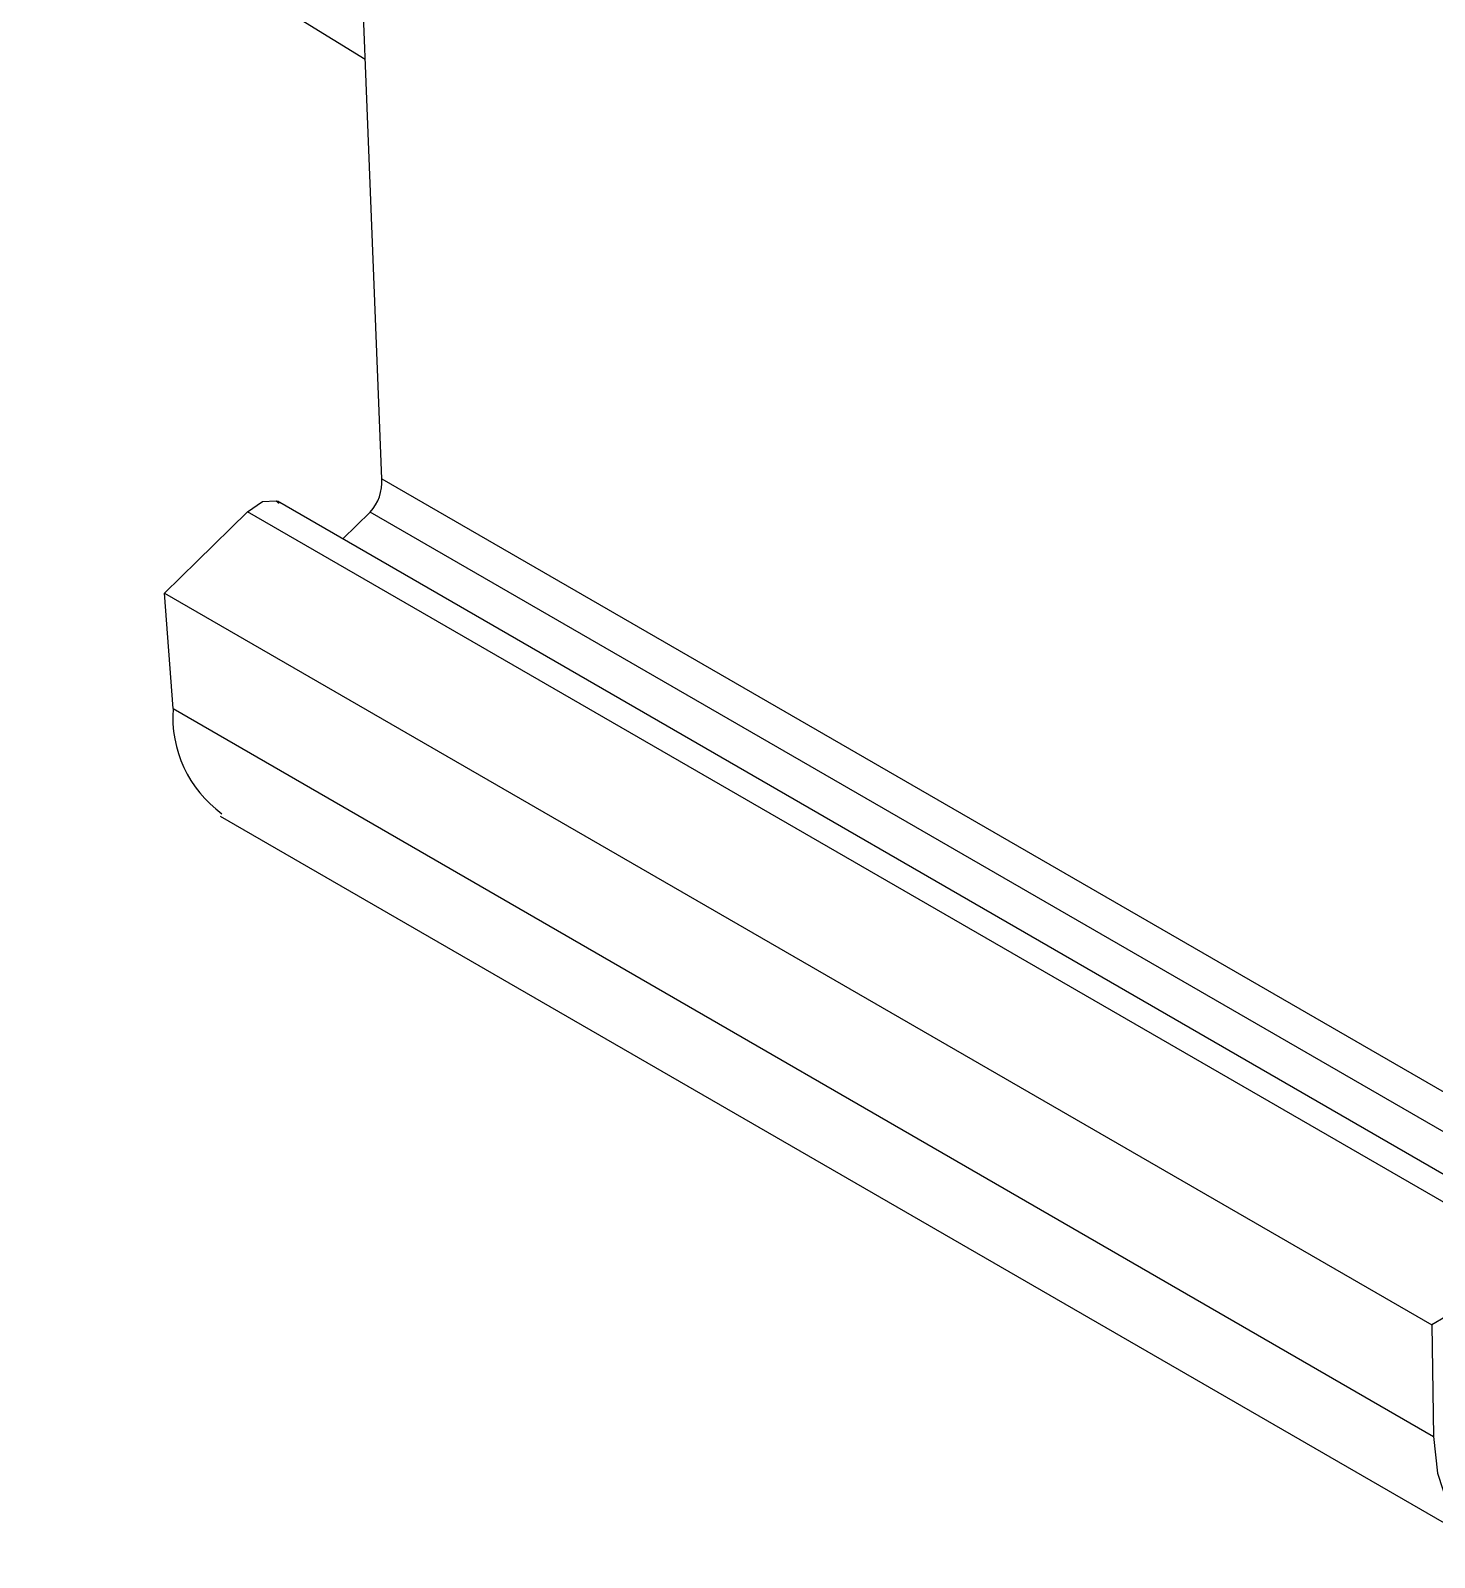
# Model space of a CAD drawing. Extents: x 6 to 134, y 1 to 99.
# Drawn here: x 16.271 to 17.121, y 76.746 to 77.67 of the extents above; entities that cross this region are included whole.
import ezdxf

# ---------------------------------------------------------------- set-up
doc = ezdxf.new("R2010")
doc.units = 0
doc.header["$MEASUREMENT"] = 0
doc.layers.add('OBJECT', color=7, linetype='CONTINUOUS')

msp = doc.modelspace()

# ---------------------------------------------------------------- linework, layer by layer
at = {"layer": 'OBJECT'}
for p, q in [((16.27064, 77.77766), (16.47345, 77.65323)), ((16.48354, 77.399), (17.28693, 76.9352)), ((17.17298, 76.95102), (16.42028, 77.38555)), ((17.16039, 76.94138), (16.40214, 77.37911)), ((16.45992, 77.36266), (16.47647, 77.3788)), ((17.20229, 76.95979), (16.47647, 77.3788)), ((16.35185, 77.32988), (17.1195, 76.88672)), ((16.35696, 77.25985), (16.35185, 77.32988)), ((16.35696, 77.25985), (17.12053, 76.81904)), ((16.38554, 77.19473), (17.15159, 76.75249)), ((17.12789, 76.89157), (17.1195, 76.88672)), ((17.1195, 76.88672), (17.12053, 76.81904))]:
    msp.add_line(p, q, dxfattribs=at)
at = {"layer": 'OBJECT', "flags": 128}
for points in [[(16.48354, 77.399), (16.46306, 77.91523), (16.45925, 78.42347)], [(16.40214, 77.37911), (16.41109, 77.38527), (16.4194, 77.38578), (16.42124, 77.38431)], [(16.35185, 77.32988), (16.37149, 77.34911), (16.40214, 77.37911)], [(17.12053, 76.81904), (17.12288, 76.79681), (17.12913, 76.77779), (17.13904, 76.76271), (17.15224, 76.75212), (17.16824, 76.74643), (17.18642, 76.74586), (17.19254, 76.74675)]]:
    msp.add_lwpolyline(points, dxfattribs=at)
at = {"layer": 'OBJECT'}
for centre, radius, start, end in [((16.45493, 77.39767), 0.02864, 318.78747, 2.65909), ((16.42924, 77.25474), 0.07246, 175.95951, 233.84916)]:
    msp.add_arc(centre, radius, start, end, dxfattribs=at)

doc.saveas('drawing.dxf')
